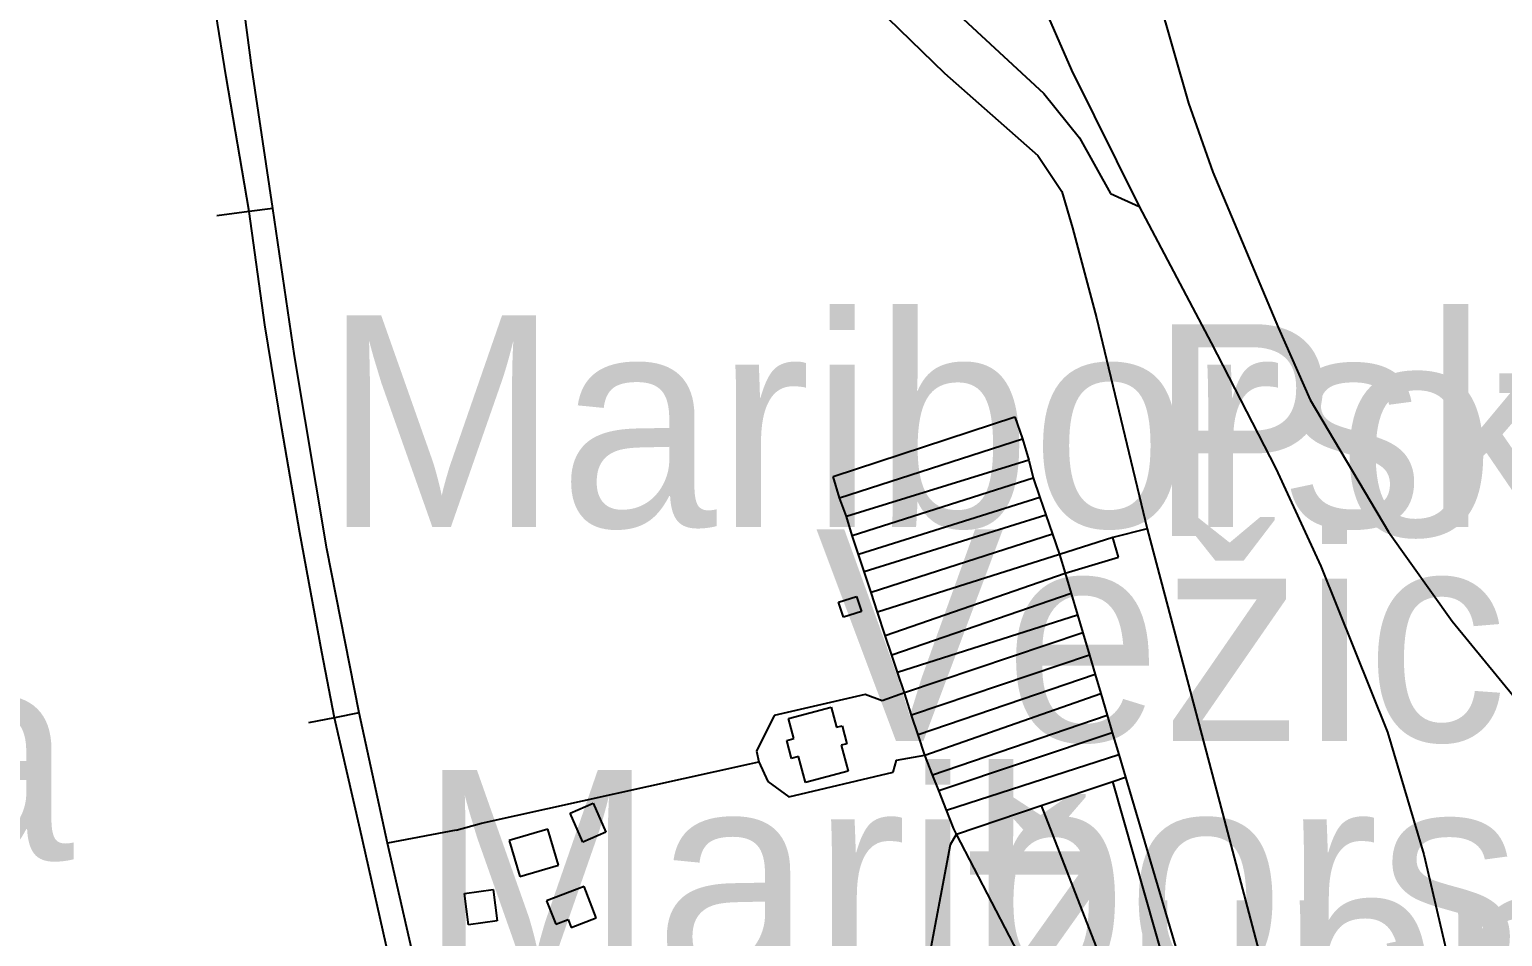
# Model space of a CAD drawing. Extents: x -8864 to 13231, y -7697 to 8949.
# Drawn here: x -2646.4 to -2214.7, y -29.8 to 236.1 of the extents above; entities that cross this region are included whole.
import ezdxf

# ---------------------------------------------------------------- set-up
doc = ezdxf.new("R2010")
doc.units = 0
for name, color, linetype in [('OSM_BUILDING_GARAGE', 9, 'CONTINUOUS'), ('OSM_BUILDING_HOUSE', 9, 'CONTINUOUS'), ('OSM_BUILDING_YES', 9, 'CONTINUOUS'), ('OSM_HIGHWAY_CYCLEWAY', 8, 'CONTINUOUS'), ('OSM_HIGHWAY_FOOTWAY', 8, 'CONTINUOUS'), ('OSM_HIGHWAY_MOTORWAY_LINK', 8, 'CONTINUOUS'), ('OSM_HIGHWAY_SECONDARY', 8, 'CONTINUOUS'), ('OSM_HIGHWAY_SERVICE', 8, 'CONTINUOUS'), ('OSM_HIGHWAY_TRACK', 8, 'CONTINUOUS'), ('OSM_HIGHWAY_UNCLASSIFIED', 8, 'CONTINUOUS'), ('OSM_LABELS', 8, 'CONTINUOUS')]:
    doc.layers.add(name, color=color, linetype=linetype)

msp = doc.modelspace()

# ---------------------------------------------------------------- linework, layer by layer
at = {"layer": 'OSM_BUILDING_GARAGE'}
for p, q in [((-2487.932892, 6.393708), (-2481.217731, 9.307015)), ((-2481.217731, 9.307015), (-2477.519415, 0.789484)), ((-2484.234576, -2.123823), (-2487.932892, 6.393708)), ((-2477.519415, 0.789484), (-2484.234576, -2.123823))]:
    msp.add_line(p, q, dxfattribs=at)
at = {"layer": 'OSM_BUILDING_HOUSE'}
for p, q in [((-2494.471943, 1.712402), (-2505.781286, -1.590087)), ((-2491.401499, -8.817758), (-2494.471943, 1.712402)), ((-2505.781286, -1.590087), (-2502.710842, -12.120247)), ((-2502.710842, -12.120247), (-2491.401499, -8.817758)), ((-2483.874699, -15.055793), (-2494.847135, -19.325678)), ((-2480.28358, -24.262733), (-2483.874699, -15.055793)), ((-2494.847135, -19.325678), (-2492.190167, -26.164166)), ((-2492.190167, -26.164166), (-2488.553107, -24.751991)), ((-2488.553107, -24.751991), (-2487.63427, -27.131562)), ((-2487.63427, -27.131562), (-2480.28358, -24.262733))]:
    msp.add_line(p, q, dxfattribs=at)
at = {"layer": 'OSM_BUILDING_YES'}
for p, q in [((-2409.272853, 68.218087), (-2404.035486, 69.963848)), ((-2404.035486, 69.963848), (-2402.573005, 65.560529)), ((-2407.810372, 63.814768), (-2409.272853, 68.218087)), ((-2402.573005, 65.560529), (-2407.810372, 63.814768)), ((-2423.989547, 34.147962), (-2411.447432, 37.48381)), ((-2411.447432, 37.48381), (-2409.877753, 31.590479)), ((-2422.419868, 28.254631), (-2423.989547, 34.147962)), ((-2409.877753, 31.590479), (-2408.262133, 32.024139)), ((-2408.262133, 32.024139), (-2406.860908, 26.74238)), ((-2424.479593, 27.709776), (-2422.419868, 28.254631)), ((-2423.078367, 22.428017), (-2424.479593, 27.709776)), ((-2406.860908, 26.74238), (-2408.476528, 26.30872)), ((-2408.476528, 26.30872), (-2406.455088, 18.736345)), ((-2421.018643, 22.972872), (-2423.078367, 22.428017)), ((-2418.997203, 15.400497), (-2421.018643, 22.972872)), ((-2406.455088, 18.736345), (-2418.997203, 15.400497)), ((-2518.943615, -17.124019), (-2510.528607, -15.98983)), ((-2517.7185, -26.2976), (-2518.943615, -17.124019)), ((-2510.528607, -15.98983), (-2509.295835, -25.163412)), ((-2509.295835, -25.163412), (-2517.7185, -26.2976))]:
    msp.add_line(p, q, dxfattribs=at)
at = {"layer": 'OSM_HIGHWAY_CYCLEWAY'}
for p, q in [((-2588.790484, 222.289778), (-2591.75373, 241.048362)), ((-2582.044694, 182.737742), (-2588.790484, 222.289778)), ((-2577.389257, 149.557176), (-2582.044694, 182.737742)), ((-2572.450512, 119.200961), (-2577.389257, 149.557176)), ((-2567.128919, 88.577879), (-2572.450512, 119.200961)), ((-2560.681752, 53.618194), (-2567.128919, 88.577879)), ((-2557.021721, 34.348113), (-2560.681752, 53.618194)), ((-2549.517891, 1.634565), (-2557.021721, 34.348113)), ((-2539.51789, -42.709971), (-2549.517891, 1.634565))]:
    msp.add_line(p, q, dxfattribs=at)
at = {"layer": 'OSM_HIGHWAY_FOOTWAY'}
for p, q in [((-2410.81956, 105.079206), (-2357.626599, 122.636885)), ((-2357.626599, 122.636885), (-2355.367793, 116.16534)), ((-2408.966574, 98.818931), (-2355.367793, 116.16534)), ((-2355.367793, 116.16534), (-2353.560749, 109.927304)), ((-2353.560749, 109.927304), (-2406.952791, 93.392619)), ((-2353.560749, 109.927304), (-2352.289692, 104.734501)), ((-2408.966574, 98.818931), (-2410.81956, 105.079206)), ((-2405.245287, 87.832873), (-2352.289692, 104.734501)), ((-2352.289692, 104.734501), (-2350.268252, 98.907887)), ((-2406.952791, 93.392619), (-2408.966574, 98.818931)), ((-2350.268252, 98.907887), (-2403.392301, 82.217529)), ((-2350.268252, 98.907887), (-2348.53012, 93.870757)), ((-2405.245287, 87.832873), (-2406.952791, 93.392619)), ((-2401.761367, 77.280474), (-2348.53012, 93.870757)), ((-2348.53012, 93.870757), (-2346.554622, 88.166457)), ((-2403.392301, 82.217529), (-2405.245287, 87.832873)), ((-2346.554622, 88.166457), (-2399.724613, 71.120275)), ((-2346.554622, 88.166457), (-2344.510212, 82.262007)), ((-2328.920623, 87.199061), (-2344.510212, 82.262007)), ((-2318.867024, 89.712067), (-2328.920623, 87.199061)), ((-2327.213119, 81.461403), (-2328.920623, 87.199061)), ((-2401.761367, 77.280474), (-2403.392301, 82.217529)), ((-2344.510212, 82.262007), (-2397.825685, 65.360378)), ((-2344.510212, 82.262007), (-2342.87162, 76.746738)), ((-2342.87162, 76.746738), (-2327.213119, 81.461403)), ((-2399.724613, 71.120275), (-2401.761367, 77.280474)), ((-2395.574536, 58.533009), (-2342.87162, 76.746738)), ((-2342.87162, 76.746738), (-2341.110518, 70.79781)), ((-2397.825685, 65.360378), (-2399.724613, 71.120275)), ((-2341.110518, 70.79781), (-2393.652637, 52.739754)), ((-2341.110518, 70.79781), (-2339.272845, 64.570894)), ((-2395.574536, 58.533009), (-2397.825685, 65.360378)), ((-2392.006388, 47.747102), (-2339.272845, 64.570894)), ((-2339.272845, 64.570894), (-2337.680196, 59.222418)), ((-2393.652637, 52.739754), (-2395.574536, 58.533009)), ((-2337.680196, 59.222418), (-2389.992606, 41.6425)), ((-2337.680196, 59.222418), (-2335.758297, 52.728634)), ((-2392.006388, 47.747102), (-2393.652637, 52.739754)), ((-2335.758297, 52.728634), (-2387.932881, 35.137597)), ((-2335.758297, 52.728634), (-2334.08142, 47.046573)), ((-2389.992606, 41.6425), (-2392.006388, 47.747102)), ((-2334.08142, 47.046573), (-2385.980354, 29.355461)), ((-2334.08142, 47.046573), (-2332.442829, 41.531305)), ((-2401.470402, 41.19772), (-2428.170252, 35.037521)), ((-2396.539314, 39.351885), (-2401.470402, 41.19772)), ((-2389.992606, 41.6425), (-2396.539314, 39.351885)), ((-2387.932881, 35.137597), (-2389.992606, 41.6425)), ((-2387.932881, 35.137597), (-2389.992606, 41.6425)), ((-2384.02017, 23.406532), (-2332.442829, 41.531305)), ((-2332.442829, 41.531305), (-2330.536244, 35.093119)), ((-2428.170252, 35.037521), (-2433.300421, 24.562959)), ((-2385.980354, 29.355461), (-2387.932881, 35.137597)), ((-2385.980354, 29.355461), (-2387.932881, 35.137597)), ((-2381.776678, 17.691113), (-2330.536244, 35.093119)), ((-2330.536244, 35.093119), (-2329.043135, 30.055989)), ((-2384.02017, 23.406532), (-2385.980354, 29.355461)), ((-2384.02017, 23.406532), (-2385.980354, 29.355461)), ((-2379.931349, 13.009806), (-2329.043135, 30.055989)), ((-2329.043135, 30.055989), (-2328.093671, 26.853575)), ((-2328.093671, 26.853575), (-2327.144207, 23.651161)), ((-2433.300421, 24.562959), (-2432.672549, 21.449501)), ((-2393.277445, 18.41388), (-2392.251411, 21.905401)), ((-2392.251411, 21.905401), (-2384.02017, 23.406532)), ((-2381.776678, 17.691113), (-2384.02017, 23.406532)), ((-2377.687857, 7.294387), (-2327.144207, 23.651161)), ((-2327.144207, 23.651161), (-2325.184023, 17.001704)), ((-2513.974243, 3.458162), (-2435.298889, 20.893527)), ((-2435.298889, 20.893527), (-2432.672549, 21.449501)), ((-2432.672549, 21.449501), (-2430.015581, 15.734082)), ((-2423.874692, 11.230688), (-2393.277445, 18.41388)), ((-2379.931349, 13.009806), (-2381.776678, 17.691113)), ((-2430.015581, 15.734082), (-2423.874692, 11.230688)), ((-2377.687857, 7.294387), (-2379.931349, 13.009806)), ((-2349.900718, 8.639846), (-2328.920623, 15.734082)), ((-2328.920623, 15.734082), (-2325.184023, 17.001704)), ((-2311.769014, -44.589166), (-2328.920623, 15.734082)), ((-2325.184023, 17.001704), (-2305.597497, -49.359428)), ((-2374.732267, 0.255748), (-2349.900718, 8.639846)), ((-2349.900718, 8.639846), (-2327.289689, -49.415025)), ((-2375.528592, 1.790238), (-2377.687857, 7.294387)), ((-2521.317276, 1.423295), (-2513.974243, 3.458162)), ((-2376.501027, -2.746515), (-2374.732267, 0.255748)), ((-2374.732267, 0.255748), (-2375.528592, 1.790238)), ((-2341.00332, -64.604252), (-2374.732267, 0.255748)), ((-2386.332575, -54.997011), (-2376.501027, -2.746515))]:
    msp.add_line(p, q, dxfattribs=at)
at = {"layer": 'OSM_HIGHWAY_MOTORWAY_LINK'}
for p, q in [((-2355.467334, 257.327299), (-2341.049262, 224.246809)), ((-2315.758294, 246.163329), (-2306.761356, 214.539491)), ((-2341.049262, 224.246809), (-2321.194742, 184.261113)), ((-2306.761356, 214.539491), (-2299.632718, 194.302015)), ((-2299.632718, 194.302015), (-2280.321843, 148.612019)), ((-2321.194742, 184.261113), (-2300.061509, 144.264298)), ((-2280.321843, 148.612019), (-2271.026283, 127.596178)), ((-2300.061509, 144.264298), (-2281.110511, 107.425419)), ((-2271.026283, 127.596178), (-2248.078348, 88.855866)), ((-2281.110511, 107.425419), (-2267.886926, 78.826083)), ((-2248.078348, 88.855866), (-2229.403002, 62.725058)), ((-2267.886926, 78.826083), (-2248.399941, 30.144945)), ((-2229.403002, 62.725058), (-2210.735312, 39.874501)), ((-2248.399941, 30.144945), (-2237.764411, -5.726539)), ((-2237.764411, -5.726539), (-2229.548484, -40.897494))]:
    msp.add_line(p, q, dxfattribs=at)
at = {"layer": 'OSM_HIGHWAY_SECONDARY'}
for p, q in [((-2581.233055, 224.947337), (-2584.020192, 245.707429)), ((-2575.130451, 183.66066), (-2581.233055, 224.947337)), ((-2568.76751, 140.450312), (-2575.130451, 183.66066)), ((-2559.219271, 83.907692), (-2568.76751, 140.450312)), ((-2549.770571, 35.849244), (-2559.219271, 83.907692)), ((-2541.524016, -2.379571), (-2549.770571, 35.849244)), ((-2532.986496, -39.640991), (-2541.524016, -2.379571))]:
    msp.add_line(p, q, dxfattribs=at)
at = {"layer": 'OSM_HIGHWAY_SERVICE'}
for p, q in [((-2377.902252, 244.028386), (-2349.096736, 217.341604)), ((-2349.096736, 217.341604), (-2338.652631, 204.409634)), ((-2338.652631, 204.409634), (-2329.556152, 188.04174)), ((-2329.556152, 188.04174), (-2321.194742, 184.261113)), ((-2521.317276, 1.423295), (-2541.524016, -2.379571))]:
    msp.add_line(p, q, dxfattribs=at)
at = {"layer": 'OSM_HIGHWAY_TRACK'}
for p, q in [((-2582.044694, 182.737742), (-2591.462766, 181.47012)), ((-2575.130451, 183.66066), (-2582.044694, 182.737742)), ((-2549.770571, 35.849244), (-2557.021721, 34.348113)), ((-2557.021721, 34.348113), (-2564.655718, 32.924818))]:
    msp.add_line(p, q, dxfattribs=at)
at = {"layer": 'OSM_HIGHWAY_UNCLASSIFIED'}
for p, q in [((-2405.107462, 249.476937), (-2378.200874, 223.357249)), ((-2378.200874, 223.357249), (-2350.911438, 199.205711)), ((-2350.911438, 199.205711), (-2343.821085, 188.619954)), ((-2343.821085, 188.619954), (-2340.720012, 178.034197)), ((-2340.720012, 178.034197), (-2333.698572, 151.592043)), ((-2333.698572, 151.592043), (-2318.867024, 89.712067)), ((-2318.867024, 89.712067), (-2307.151862, 45.500964)), ((-2307.151862, 45.500964), (-2296.791983, 6.393708)), ((-2296.791983, 6.393708), (-2283.331032, -44.422373))]:
    msp.add_line(p, q, dxfattribs=at)

# ---------------------------------------------------------------- texts
at = {"layer": 'OSM_LABELS'}
for s, p in [('Mariborska cesta', (-2560.295997, 90.283832)), ('Pot k črpalki', (-2318.334475, 87.702315)), ('Vežica', (-2416.104047, 27.53443)), ('Veronikova cesta', (-3269.914095, -7.375775)), ('Mariborska cesta', (-2532.232745, -43.019421)), ('Župnijska cerkev Sv. Marije', (-2376.347341, -66.825768))]:
    msp.add_text(s, height=62.042552, dxfattribs=at).set_placement(p)

doc.saveas('drawing.dxf')
